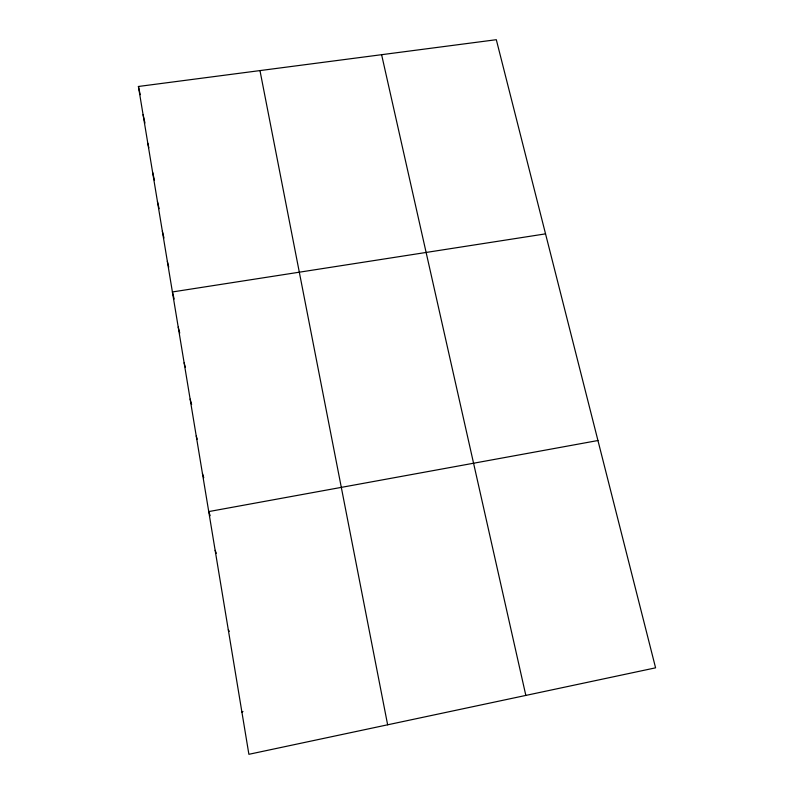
<?xml version="1.0" encoding="UTF-8"?>
<svg xmlns="http://www.w3.org/2000/svg" width="794" height="794" viewBox="0 0 794 794"><rect width="100%" height="100%" fill="white"/><g stroke="black" fill="none" stroke-linecap="round" stroke-linejoin="round"><path stroke-width="1.19" d="M241.912 712.089L242.974 711.474M597.942 440.521L208.743 511.584L210.172 515.703M545.547 233.863L172.407 291.954L174.164 299.03M138.414 86.477L496.31 39.7L655.586 667.833L248.889 754.3L138.414 86.477L140.22 94.665M228.305 629.841L229.317 631.329M215.154 550.341L216.315 553.289M202.44 473.472L203.77 477.7M196.237 435.975L197.18 439.201M190.133 399.094L191.632 404.513M184.129 362.808L185.28 367.146M178.223 327.098L179.742 333.063M167.345 261.375L168.745 267.151M162.363 231.223L163.971 238.021M157.44 201.478L159.118 208.663M152.587 172.139L154.463 180.337M381.606 54.697L525.836 695.415M147.803 143.198L148.835 147.783M143.079 114.654L144.945 123.03M259.975 70.587L387.641 724.803"/></g></svg>
